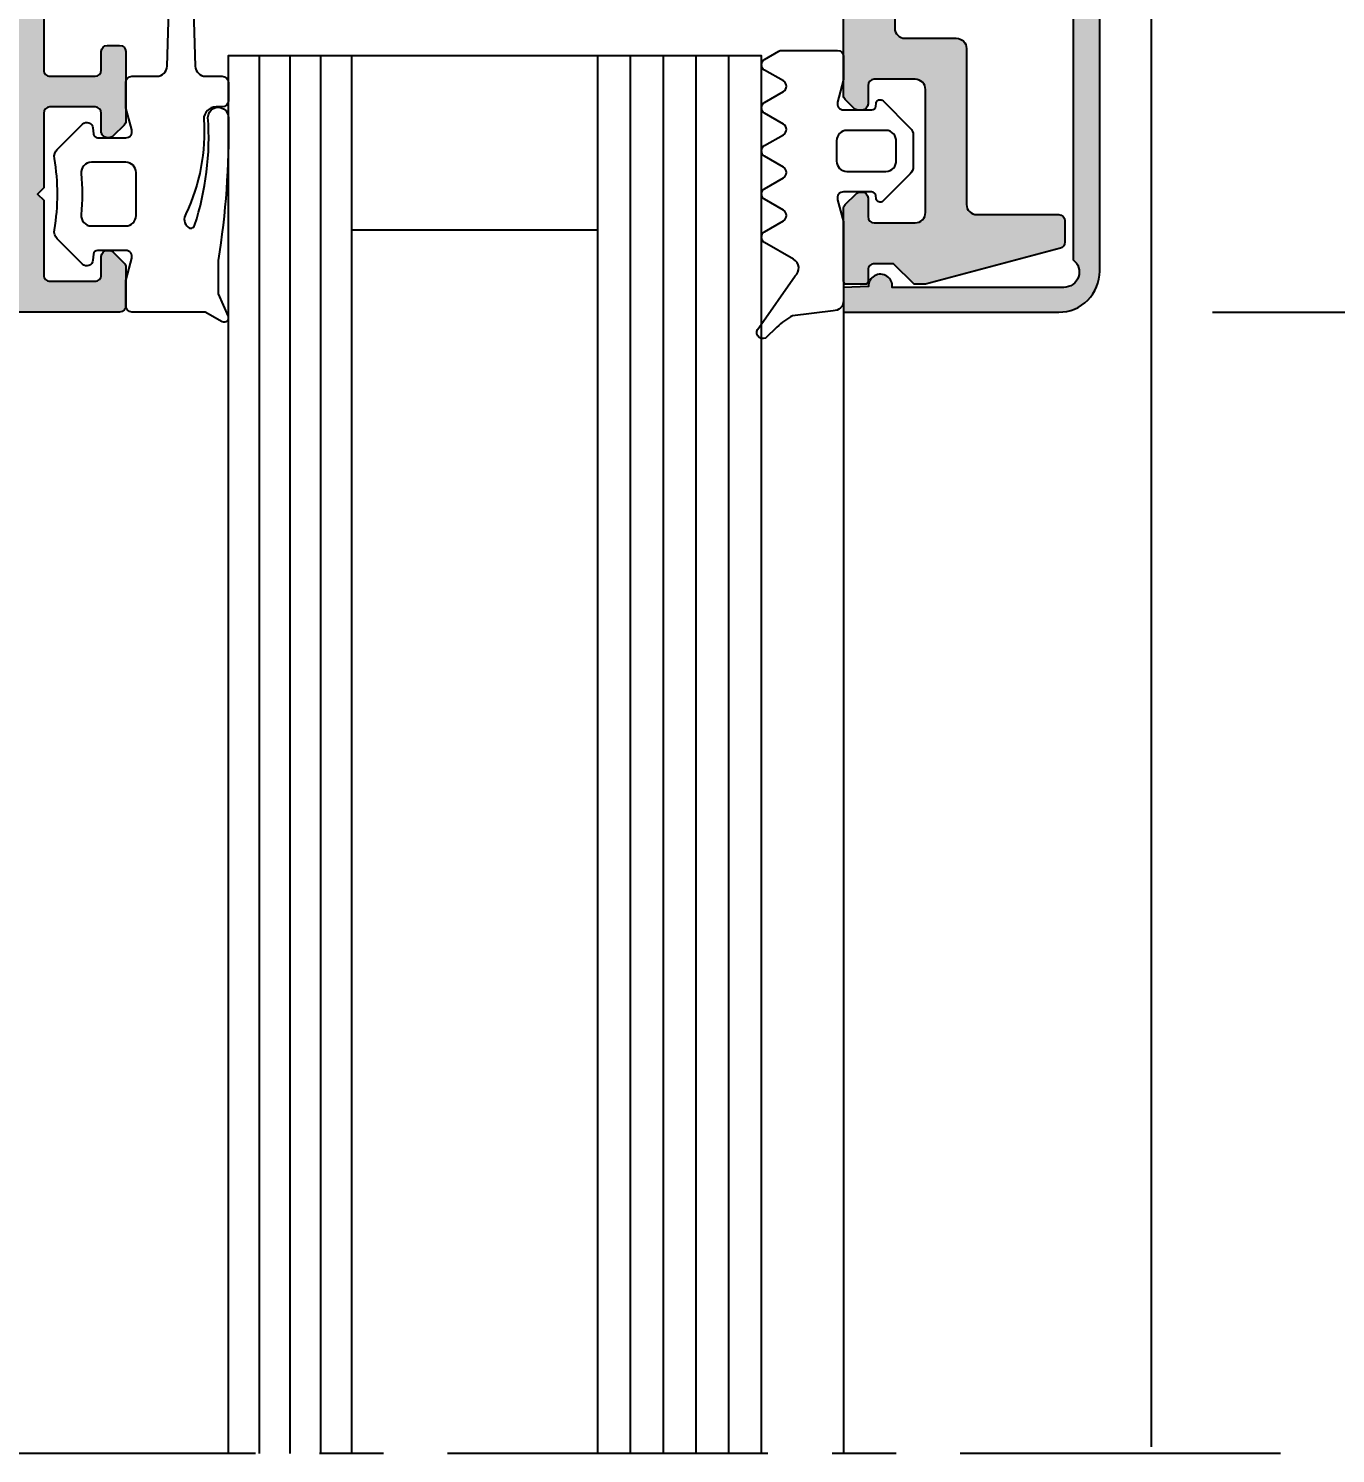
# Model space of a CAD drawing. Header units: millimetres. Extents: x -153 to 2280, y 0 to 724.
# Drawn here: x 819.49 to 851.36, y 556.87 to 591.62 of the extents above; entities that cross this region are included whole.
import ezdxf

# ---------------------------------------------------------------- set-up
doc = ezdxf.new("R2010")
doc.units = ezdxf.units.MM
doc.header["$LTSCALE"] = 0.025
doc.header["$MEASUREMENT"] = 0
doc.linetypes.add('CENTER', pattern=[2, 1.25, -0.25, 0.25, -0.25])
doc.layers.get('0').update_dxf_attribs({"lineweight": 5})
for name, color, linetype in [('ASSI', 1, 'CENTER'), ('FILL', 253, 'Continuous'), ('FINE', 7, 'Continuous'), ('GOMMA', 80, 'Continuous'), ('GROSSA', 8, 'Continuous'), ('QUOTE', 254, 'Continuous'), ('VETRO', 140, 'Continuous')]:
    doc.layers.add(name, color=color, linetype=linetype)
doc.styles.add('Aluk Text', font='GOTHIC.TTF')
doc.styles.get("Standard").update_dxf_attribs({"font": 'arial.ttf'})
doc.dimstyles.new('SCALA_1-2$0', dxfattribs={"dimtxt": 2, "dimasz": 1, "dimexe": 1.5, "dimexo": 1.5, "dimgap": 1, "dimtad": 3, "dimlfac": 2, "dimdsep": 46, "dimtxsty": 'Standard', "dimblk1": 'PUNTO', "dimblk2": 'PUNTO', "dimsah": 1, "dimcen": 0, "dimclrt": 2, "dimaunit": 1, "dimadec": 0, "dimazin": 0, "dimtfac": 0.7, "dimtmove": 0, "dimatfit": 3, "dimldrblk": 'PUNTO', "dimfxl": 1, "dimtolj": 2, "dimarcsym": 0})

# ---------------------------------------------------------------- blocks, each defined once
blk = doc.blocks.new('k0855')
at = {"layer": 'GROSSA'}
blk.add_lwpolyline([(11.64999999999986, 0.8000000000004093, -0.4142135623730784), (11.14999999999986, 0.3000000000004093), (0.2999999999997272, 0.3000000000000682), (0, 0), (-0.3000000000001819, 0.3000000000000682), (-11.15000000000009, 0.2999999999997272, -0.4142135623731075), (-11.65000000000009, 0.7999999999997272), (-11.65000000000009, 3.300000000000637, 0.414213562373095), (-12.15000000000009, 3.800000000000637), (-19.75, 3.800000000000523, -0.414213562373095), (-20.25, 4.300000000000523), (-20.25, 8.300000000000523, 0.4142135623730795), (-20.55000000000018, 8.600000000000477), (-21.59774739507475, 8.600000000000477, 0.3394542588633896), (-21.88752514296152, 8.377645713531251), (-23.65000000000009, 1.800000000000523), (-23.65000000000009, 1.24487273393197), (-22.65000000000009, 0.2448727339319703), (-22.65000000000009, -0.6999999999995907, -0.4142135623731159), (-22.95000000000027, -0.9999999999995453), (-23.5, -0.9999999999995453, 0.414213562373109), (-23.65000000000009, -1.149999999999523), (-23.65000000000009, -2.049999999999272, 0.4142135623730534), (-23.5, -2.19999999999925), (-19.97426406871182, -2.199999999999363, 0.1989123673796788), (-19.76213203435577, -2.112132034355341), (-19.237867965644, -1.587867965643682, 0.1989123673796275), (-19.15000000000009, -1.37573593128775), (-19.15000000000009, -1.299999999999613, 0.4142135623731283), (-19.45000000000027, -0.9999999999995453), (-20.35000000000014, -0.9999999999995453, -0.414213562373095), (-20.65000000000009, -0.699999999999477), (-20.65000000000009, 1.300000000000637, -0.414213562373095), (-20.15000000000009, 1.800000000000637), (-14.15000000000009, 1.800000000000637, -0.414213562373095), (-13.65000000000009, 1.300000000000637), (-13.65000000000009, -0.699999999999477, -0.414213562373095), (-13.95000000000005, -0.9999999999995453), (-14.85000000000014, -0.9999999999995453, 0.414213562373095), (-15.15000000000009, -1.2999999999995), (-15.15000000000009, -1.475735931287431, 0.1989123673796724), (-15.06213203435618, -1.687867965643477), (-14.63786796564318, -2.112132034356478, 0.1989123673796574), (-14.42573593128691, -2.200000000000387), (14.42573593128782, -2.199999999999363, 0.1989123673796421), (14.63786796564386, -2.112132034355341), (15.06213203435573, -1.687867965643477, 0.1989123673796492), (15.14999999999964, -1.475735931287431), (15.14999999999964, -1.2999999999995, 0.4142135623731088), (14.84999999999991, -0.9999999999995453), (13.94999999999982, -0.9999999999995453, -0.414213562373095), (13.64999999999986, -0.699999999999477), (13.64999999999986, 1.300000000000637, -0.414213562373095), (14.14999999999986, 1.800000000000637), (20.13763493782221, 1.800000000000637, -0.414213562373095), (20.63763493782221, 1.300000000000637), (20.63763493782221, -0.699999999999477, -0.414213562373095), (20.33763493782226, -0.9999999999995453), (19.43763493782217, -0.9999999999995453, 0.4142135623731283), (19.13763493782221, -1.299999999999613), (19.13763493782221, -1.37573593128775, 0.198912367379612), (19.22550290346635, -1.587867965643682), (19.74976697217789, -2.112132034355341, 0.1989123673796789), (19.96189900653394, -2.199999999999363), (23.48763493782212, -2.19999999999925, 0.4142135623730674), (23.63763493782221, -2.049999999999272), (23.63763493782221, -1.149999999999523, 0.4142135623731507), (23.48763493782235, -0.9999999999995453), (22.93763493782217, -0.9999999999995453, -0.414213562373095), (22.63763493782221, -0.6999999999995907), (22.63763493782221, 0.2448727339319703), (23.63763493782221, 1.24487273393197), (23.63763493782221, 1.800000000000523), (21.91487984844571, 8.229409522551805, 0.3394542588633856), (21.43191693530116, 8.600000000000477), (20.53763493782208, 8.600000000000477, 0.4142135623730811), (20.23763493782235, 8.300000000000523), (20.23763493782212, 4.300000000000523, -0.414213562373095), (19.73763493782212, 3.800000000000523), (12.14999999999986, 3.800000000000637, 0.414213562373095), (11.64999999999986, 3.300000000000637)], format="xyb", close=True, dxfattribs=at)
blk = doc.blocks.new('PUNTO')
blk.add_line((-1, 0), (1, 0))
at = {"const_width": 0.35}
blk.add_lwpolyline([(-0.1750000000000114, 0, 1), (0.1750000000000114, 0, 1)], format="xyb", close=True, dxfattribs=at)
blk = doc.blocks.new('*D40')
at = {"layer": 'Defpoints', "color": 0, "transparency": 16777216}
for p in [(846.8591488448358, 609.7096704180325), (846.8591488448358, 584.7013434942477), (854.402581365212, 584.7013434942477)]:
    blk.add_point(p, dxfattribs=at)
at = {"layer": 'QUOTE', "color": 0, "lineweight": -2, "transparency": 16777216}
for p, q in [((848.3591488448358, 609.7096704180325), (855.902581365212, 609.7096704180325)), ((854.402581365212, 608.7096704180325), (854.402581365212, 585.7013434942477)), ((848.3591488448358, 584.7013434942477), (855.902581365212, 584.7013434942477))]:
    blk.add_line(p, q, dxfattribs=at)
for p, rotation in [((854.402581365212, 609.7096704180325), 90), ((854.402581365212, 584.7013434942477), 270)]:
    blk.add_blockref('PUNTO', p, dxfattribs=dict(at, rotation=rotation))
at = {"layer": 'QUOTE', "color": 2, "transparency": 16777216, "insert": (852.3522754508679, 597.2055069561397), "char_height": 2, "attachment_point": 5, "rotation": 90, "style": 'Aluk Text'}
blk.add_mtext('\\A2;50', dxfattribs=at)

msp = doc.modelspace()

# ---------------------------------------------------------------- hatches: boundary and pattern name
at = {"layer": 'FILL'}
h = msp.add_hatch(color=256, dxfattribs=at)
edge = h.paths.add_edge_path()
edge.add_arc((828.7054765353897, 599.8008028133667), 0.1548696487026569, 1.8557980822254763, 88.2641758462405, ccw=False)
edge.add_line((828.8602649544525, 599.8058181312337), (828.8602649544525, 599.2179501655901))
edge.add_arc((828.7102649544523, 599.2179501655902), 0.150000000000162, 315.0000000000269, 359.99999999998914, ccw=False)
edge.add_line((828.8163309716305, 599.1118841484122), (828.5541989372746, 598.8497521140562))
edge.add_arc((828.4321399544525, 598.9718110968781), 0.1726174689163782, 185.3160638226742, 315.00000000000836, ccw=False)
edge.add_line((828.2602649544525, 598.9558181312342), (828.2602649544525, 599.2058181312342))
edge.add_arc((828.1102649544525, 599.2058181312342), 0.1499999999999915, 359.9999999999783, 449.9999999999947)
edge.add_line((828.1102649544525, 599.3558181312342), (827.6258203043991, 599.3558181312342))
edge.add_arc((827.6258203043991, 599.2058181312342), 0.1500000000000057, 90.00000000000813, 150.0000000000178)
edge.add_line((827.4959164938314, 599.2808181312341), (826.8896987111823, 598.2308181312342))
edge.add_line((826.8896987111823, 598.2308181312342), (826.7597949006147, 598.1558181312341))
edge.add_line((826.7597949006147, 598.1558181312342), (826.7123402726686, 598.1558181312342))
edge.add_line((826.7123402726686, 598.1558181312342), (826.5623402726686, 598.3058181312342))
edge.add_line((826.5623402726686, 598.3058181312342), (826.4123402726686, 598.1558181312341))
edge.add_line((826.4123402726686, 598.1558181312342), (825.9152649544526, 598.1558181312342))
edge.add_line((825.9152649544526, 598.1558181312342), (825.7652649544526, 598.3058181312342))
edge.add_line((825.7652649544526, 598.3058181312342), (825.6152649544525, 598.1558181312341))
edge.add_line((825.6152649544525, 598.1558181312342), (825.1202649544525, 598.1558181312342))
edge.add_line((825.1202649544525, 598.1558181312342), (824.9702649544524, 598.3058181312342))
edge.add_line((824.9702649544525, 598.3058181312342), (824.8202649544526, 598.1558181312341))
edge.add_line((824.8202649544526, 598.1558181312342), (824.3252649544526, 598.1558181312342))
edge.add_line((824.3252649544526, 598.1558181312342), (824.1752649544526, 598.3058181312342))
edge.add_line((824.1752649544526, 598.3058181312342), (824.0252649544525, 598.1558181312342))
edge.add_line((824.0252649544525, 598.1558181312342), (823.5302649544525, 598.1558181312342))
edge.add_line((823.5302649544526, 598.1558181312342), (823.3802649544526, 598.3058181312342))
edge.add_line((823.3802649544525, 598.3058181312342), (823.2302649544524, 598.1558181312341))
edge.add_line((823.2302649544525, 598.1558181312342), (822.7352649544525, 598.1558181312342))
edge.add_line((822.7352649544525, 598.1558181312342), (822.5852649544526, 598.3058181312342))
edge.add_line((822.5852649544526, 598.3058181312342), (822.4352649544526, 598.1558181312341))
edge.add_line((822.4352649544526, 598.1558181312342), (821.9402649544526, 598.1558181312342))
edge.add_line((821.9402649544526, 598.1558181312342), (821.7902649544526, 598.3058181312342))
edge.add_line((821.7902649544526, 598.3058181312342), (821.6402649544526, 598.1558181312342))
edge.add_line((821.6402649544525, 598.1558181312342), (821.1452649544525, 598.1558181312342))
edge.add_line((821.1452649544526, 598.1558181312342), (820.9952649544525, 598.3058181312342))
edge.add_line((820.9952649544525, 598.3058181312342), (820.8446427339873, 598.155195910769))
edge.add_arc((820.8105596161897, 597.2055070210016), 0.9503002926792825, 87.94461000808217, 272.0553899919109)
edge.add_line((820.8446427339871, 596.2558181312343), (821.2427649544525, 596.2558181312343))
edge.add_line((821.2427649544525, 596.2558181312342), (821.3927649544526, 596.1058181312342))
edge.add_line((821.3927649544526, 596.1058181312342), (821.5427649544525, 596.2558181312342))
edge.add_line((821.5427649544525, 596.2558181312342), (822.0377649544525, 596.2558181312342))
edge.add_line((822.0377649544525, 596.2558181312342), (822.1877649544525, 596.1058181312342))
edge.add_line((822.1877649544525, 596.1058181312342), (822.3377649544525, 596.2558181312342))
edge.add_line((822.3377649544525, 596.2558181312342), (822.8327649544525, 596.2558181312342))
edge.add_line((822.8327649544526, 596.2558181312342), (822.9827649544526, 596.1058181312342))
edge.add_line((822.9827649544525, 596.1058181312342), (823.1327649544526, 596.2558181312342))
edge.add_line((823.1327649544526, 596.2558181312342), (823.6277649544526, 596.2558181312342))
edge.add_line((823.6277649544526, 596.2558181312342), (823.7777649544526, 596.1058181312342))
edge.add_line((823.7777649544526, 596.1058181312342), (823.9277649544526, 596.2558181312342))
edge.add_line((823.9277649544526, 596.2558181312342), (824.4227649544525, 596.2558181312342))
edge.add_line((824.4227649544525, 596.2558181312342), (824.5727649544525, 596.1058181312342))
edge.add_line((824.5727649544525, 596.1058181312342), (824.7227649544526, 596.2558181312343))
edge.add_line((824.7227649544526, 596.2558181312342), (825.2177649544526, 596.2558181312342))
edge.add_line((825.2177649544526, 596.2558181312342), (825.3677649544525, 596.1058181312342))
edge.add_line((825.3677649544525, 596.1058181312342), (825.5177649544526, 596.2558181312342))
edge.add_line((825.5177649544526, 596.2558181312342), (826.0127649544526, 596.2558181312342))
edge.add_line((826.0127649544526, 596.2558181312342), (826.1627649544527, 596.1058181312342))
edge.add_line((826.1627649544527, 596.1058181312342), (826.3127649544526, 596.2558181312343))
edge.add_line((826.3127649544526, 596.2558181312342), (826.7597949006147, 596.2558181312342))
edge.add_arc((826.7597949006147, 596.1058181312342), 0.1500000000000057, 30.000000000030695, 90.00000000001359, ccw=False)
edge.add_line((826.8896987111823, 596.1808181312342), (827.4959164938314, 595.1308181312342))
edge.add_arc((827.625820304399, 595.2058181312341), 0.1499999999998699, 209.9999999999986, 270.0000000000434)
edge.add_line((827.6258203043991, 595.0558181312342), (828.1102649544525, 595.0558181312342))
edge.add_arc((828.1102649544525, 595.2058181312343), 0.1500000000000057, 270.0000000000109, 360.0000000000109)
edge.add_line((828.2602649544525, 595.2058181312343), (828.2602649544525, 595.4558181312343))
edge.add_arc((828.4326199435047, 595.4384950025692), 0.1732233616980202, 45.42337010285729, 174.2605660744402, ccw=False)
edge.add_line((828.5541989372746, 595.5618841484122), (828.8163309716305, 595.2997521140562))
edge.add_arc((828.7102649544523, 595.1936860968783), 0.1500000000001228, 2.1714186004828662e-11, 44.99999999997499, ccw=False)
edge.add_line((828.8602649544525, 595.1936860968783), (828.8602649544525, 594.6058181312342))
edge.add_arc((828.7099535331613, 594.6058181312459), 0.1503114212911996, 270.1165613831398, 359.99999999556894, ccw=False)
edge.add_line((828.7102593234871, 594.4555070210016), (826.5085714870233, 594.4555070210017))
edge.add_arc((826.5085714870233, 594.6055070210017), 0.1499999999999773, 180, 270.00000000000273, ccw=False)
edge.add_arc((826.2085714870234, 594.6055070210017), 0.1500000000000341, 2.171258662545267e-11, 90.0000000000217)
edge.add_line((826.2085714870234, 594.7555070210017), (824.8085714870234, 594.7555070210017))
edge.add_arc((824.8085714870233, 594.6055070210017), 0.1499999999999773, 90, 180)
edge.add_arc((824.5085714870233, 594.6055070210017), 0.1499999999999702, -90.00000000000267, 0, ccw=False)
edge.add_line((824.5085714870233, 594.4555070210017), (823.1085714870233, 594.4555070210017))
edge.add_arc((823.1085714870233, 594.6055070210017), 0.1499999999999773, 180, 269.99999999999727, ccw=False)
edge.add_arc((822.8085714870233, 594.6055070210017), 0.1499999999999773, 0, 90)
edge.add_line((822.8085714870233, 594.7555070210017), (821.4102593235103, 594.7555070210017))
edge.add_arc((821.4102593235104, 594.6055070210017), 0.1499999999999773, 90, 180)
edge.add_arc((821.1102593235105, 594.6055070210017), 0.1499999999999844, -89.99999999999733, 0, ccw=False)
edge.add_line((821.1102593235105, 594.4555070210017), (820.0102593235104, 594.4555070210017))
edge.add_arc((820.0102593235104, 594.3055070210017), 0.1499999999999773, 89.99999999999729, 180)
edge.add_line((819.8602593235103, 594.3055070210017), (819.8602593235103, 590.6055070210016))
edge.add_arc((820.0102593235104, 590.6055070210016), 0.1499999999999702, 180, 270.0000000000027)
edge.add_line((820.0102593235104, 590.4555070210016), (821.1102593235105, 590.4555070210016))
edge.add_arc((821.1102593235104, 590.6055070210016), 0.1500000000000057, 270.0000000000081, 359.9999999999891)
edge.add_line((821.2602593235104, 590.6055070210016), (821.2602593235104, 591.0555070210016))
edge.add_arc((821.4102593235104, 591.0555070210016), 0.1499999999999844, 90.00000000000279, 180, ccw=False)
edge.add_line((821.4102593235104, 591.2055070210016), (821.7102593235104, 591.2055070210017))
edge.add_arc((821.7102593235103, 591.0555070210017), 0.1500000000000057, -3.26281224261038e-11, 89.99999999998653, ccw=False)
edge.add_line((821.8602593235103, 591.0555070210016), (821.8602593235103, 589.3676390553576))
edge.add_arc((821.7102593235102, 589.3676390553577), 0.1500000000000838, 314.9999999999827, 359.9999999999783, ccw=False)
edge.add_line((821.8163253406883, 589.2615730381796), (821.5541933063324, 588.9994410038237))
edge.add_arc((821.4481272891544, 589.1055070210016), 0.149999999999947, 270.00000000003797, 315.00000000003456, ccw=False)
edge.add_line((821.4481272891544, 588.9555070210016), (821.4102593235103, 588.9555070210016))
edge.add_arc((821.4102593235104, 589.1055070210016), 0.1499999999999773, 180, 270.00000000000273, ccw=False)
edge.add_line((821.2602593235104, 589.1055070210016), (821.2602593235104, 589.5555070210016))
edge.add_arc((821.1102593235104, 589.5555070210016), 0.1500000000000412, 2.171258662545164e-11, 90.00000000001899)
edge.add_line((821.1102593235103, 589.7055070210016), (820.0102593235102, 589.7055070210017))
edge.add_arc((820.0102593235104, 589.5555070210017), 0.1500000000000341, 90.00000000001629, 180.0000000000217)
edge.add_line((819.8602593235103, 589.5555070210016), (819.8602593235103, 587.7297198241208))
edge.add_line((819.8602593235103, 587.7297198241208), (819.7102593235103, 587.5805070210016))
edge.add_line((819.7102593235104, 587.5805070210016), (819.8602593235104, 587.4312942178825))
edge.add_line((819.8602593235103, 587.4312942178825), (819.8602593235103, 585.6055070210016))
edge.add_arc((820.0102593235104, 585.6055070210016), 0.1499999999999631, 180, 270.0000000000054)
edge.add_line((820.0102593235104, 585.4555070210016), (821.1102593235104, 585.4555070210016))
edge.add_arc((821.1102593235104, 585.6055070210017), 0.1500000000000341, 269.9999999999729, 359.9999999999783)
edge.add_line((821.2602593235104, 585.6055070210016), (821.2602593235102, 586.0555070210016))
edge.add_arc((821.4102593235103, 586.0555070210016), 0.1500000000000412, 89.99999999998101, 179.9999999999783, ccw=False)
edge.add_line((821.4102593235104, 586.2055070210016), (821.4481272891545, 586.2055070210016))
edge.add_arc((821.4481272891544, 586.0555070210017), 0.1499999999999204, 44.9999999999597, 89.9999999999647, ccw=False)
edge.add_line((821.5541933063323, 586.1615730381795), (821.8163253406882, 585.8994410038237))
edge.add_arc((821.7102593235102, 585.7933749866456), 0.1500000000000977, 2.1714186004828662e-11, 45.00000000001529, ccw=False)
edge.add_line((821.8602593235103, 585.7933749866456), (821.8602593235103, 584.8555070210016))
edge.add_arc((821.7102593235104, 584.8555070210016), 0.1499999999999702, -90.00000000000267, 0, ccw=False)
edge.add_line((821.7102593235104, 584.7055070210016), (767.3602593235104, 584.7055070210016))
edge.add_arc((767.3602593235103, 585.2055070210016), 0.5, 180, 270, ccw=False)
edge.add_line((766.8602593235103, 585.2055070210016), (766.8602593235103, 609.2055070210016))
edge.add_arc((767.3602593235103, 609.2055070210016), 0.5, 90, 180, ccw=False)
edge.add_line((767.3602593235103, 609.7055070210016), (821.7102593235103, 609.7055070210016))
edge.add_arc((821.7102593235104, 609.5555070210016), 0.1499999999999773, 0, 90.00000000000279, ccw=False)
edge.add_line((821.8602593235103, 609.5555070210016), (821.8602593235103, 608.6176390553576))
edge.add_arc((821.7102593235104, 608.6176390553576), 0.149999999999892, -44.999999999984595, 1.0913936421275139e-11, ccw=False)
edge.add_line((821.8163253406883, 608.5115730381797), (821.5541933063323, 608.2494410038237))
edge.add_arc((821.4481272891544, 608.3555070210016), 0.1499999999999218, 270.00000000003524, 315.0000000000403, ccw=False)
edge.add_line((821.4481272891544, 608.2055070210016), (821.4102593235103, 608.2055070210016))
edge.add_arc((821.4102593235104, 608.3555070210016), 0.1499999999999773, 180, 270.0000000000054, ccw=False)
edge.add_line((821.2602593235104, 608.3555070210016), (821.2602593235104, 608.8055070210016))
edge.add_arc((821.1102593235104, 608.8055070210016), 0.150000000000027, 2.17125866254537e-11, 90.00000000002443)
edge.add_line((821.1102593235103, 608.9555070210016), (820.0102593235102, 608.9555070210016))
edge.add_arc((820.0102593235104, 608.8055070210016), 0.1499999999999773, 89.99999999999457, 180)
edge.add_line((819.8602593235103, 608.8055070210016), (819.8602593235103, 606.9797198241208))
edge.add_line((819.8602593235103, 606.9797198241208), (819.7102593235103, 606.8305070210016))
edge.add_line((819.7102593235104, 606.8305070210016), (819.8602593235104, 606.6812942178824))
edge.add_line((819.8602593235103, 606.6812942178824), (819.8602593235103, 604.8555070210016))
edge.add_arc((820.0102593235104, 604.8555070210016), 0.1499999999999631, 180, 270.0000000000054)
edge.add_line((820.0102593235104, 604.7055070210016), (821.1102593235104, 604.7055070210017))
edge.add_arc((821.1102593235104, 604.8555070210018), 0.1500000000000341, 269.999999999981, 359.9999999999783)
edge.add_line((821.2602593235104, 604.8555070210017), (821.2602593235104, 605.3055070210016))
edge.add_arc((821.4102593235104, 605.3055070210016), 0.1499999999999631, 89.9999999999946, 180, ccw=False)
edge.add_line((821.4102593235104, 605.4555070210016), (821.4481272891545, 605.4555070210016))
edge.add_arc((821.4481272891545, 605.3055070210017), 0.149999999999892, 45.000000000017224, 90.00000000001359, ccw=False)
edge.add_line((821.5541933063323, 605.4115730381797), (821.8163253406883, 605.1494410038238))
edge.add_arc((821.7102593235103, 605.0433749866459), 0.1499999999999922, -4.3428372009657323e-11, 44.99999999996351, ccw=False)
edge.add_line((821.8602593235103, 605.0433749866457), (821.8602593235103, 603.3555070210016))
edge.add_arc((821.7102593235104, 603.3555070210016), 0.1499999999999702, -90.00000000000267, 0, ccw=False)
edge.add_line((821.7102593235104, 603.2055070210016), (821.4102593235103, 603.2055070210017))
edge.add_arc((821.4102593235102, 603.3555070210017), 0.1499999999999204, 180.0000000000217, 270.00000000002166, ccw=False)
edge.add_line((821.2602593235104, 603.3555070210016), (821.2602593235104, 603.8055070210017))
edge.add_arc((821.1102593235103, 603.8055070210017), 0.1499999999999702, 0, 90.00000000000271)
edge.add_line((821.1102593235103, 603.9555070210017), (820.0102593235102, 603.9555070210017))
edge.add_arc((820.0102593235104, 603.8055070210017), 0.1499999999999773, 89.99999999999729, 180)
edge.add_line((819.8602593235103, 603.8055070210017), (819.8602593235103, 600.1055070210016))
edge.add_arc((820.0102593235104, 600.1055070210016), 0.1499999999999844, 180, 269.9999999999972)
edge.add_line((820.0102593235104, 599.9555070210016), (821.1102593235105, 599.9555070210015))
edge.add_arc((821.1102593235105, 599.8055070210015), 0.1499999999999773, 0, 90.00000000000279, ccw=False)
edge.add_arc((821.4102593235104, 599.8055070210015), 0.1499999999999773, 180, 270)
edge.add_line((821.4102593235104, 599.6555070210015), (822.8085714870234, 599.6555070210015))
edge.add_arc((822.8085714870233, 599.8055070210015), 0.1499999999999773, 270.0000000000027, 360)
edge.add_arc((823.1085714870233, 599.8055070210015), 0.1499999999999773, 90, 180, ccw=False)
edge.add_line((823.1085714870233, 599.9555070210015), (824.5085714870233, 599.9555070210015))
edge.add_arc((824.5085714870233, 599.8055070210015), 0.1499999999999773, 0, 90.00000000000279, ccw=False)
edge.add_arc((824.8085714870233, 599.8055070210015), 0.1499999999999773, 180, 270)
edge.add_line((824.8085714870233, 599.6555070210015), (826.2085714870233, 599.6555070210015))
edge.add_arc((826.2085714870234, 599.8055070210016), 0.1500000000000341, 269.999999999981, 359.9999999999783)
edge.add_arc((826.5085714870233, 599.8055070210015), 0.1499999999999702, 89.99999999999733, 180, ccw=False)
edge.add_line((826.5085714870233, 599.9555070210015), (828.7101677248238, 599.9555070210015))
edge.add_line((828.7101677248239, 599.9555070210015), (828.7101677248257, 599.9556013948554))
edge = h.paths.add_edge_path(flags=16)
edge.add_line((768.0102593235102, 585.7055070210016), (769.4602593235102, 585.7055070210017))
edge.add_arc((769.4602593235103, 585.8555070210017), 0.1499999999999773, 270.0000000000054, 360)
edge.add_line((769.6102593235103, 585.8555070210017), (769.6102593235103, 587.0555070210016))
edge.add_arc((769.7602593235102, 587.0555070210016), 0.1500000000000199, 89.9999999999946, 180, ccw=False)
edge.add_line((769.7602593235102, 587.2055070210017), (770.2102593235102, 587.2055070210017))
edge.add_arc((770.2102593235103, 587.0555070210016), 0.1500000000000341, 0, 90.0000000000054, ccw=False)
edge.add_line((770.3602593235103, 587.0555070210016), (770.3602593235103, 585.8555070210016))
edge.add_arc((770.5102593235104, 585.8555070210017), 0.1500000000000341, 180, 270)
edge.add_line((770.5102593235104, 585.7055070210016), (773.3602593235103, 585.7055070210017))
edge.add_line((773.3602593235103, 585.7055070210017), (773.3602593235103, 585.6055070210017))
edge.add_line((773.3602593235103, 585.6055070210017), (793.1102593235103, 585.6055070210017))
edge.add_line((793.1102593235104, 585.6055070210017), (793.1102593235103, 585.7055070210017))
edge.add_line((793.1102593235103, 585.7055070210016), (796.1102593235103, 585.7055070210015))
edge.add_line((796.1102593235103, 585.7055070210016), (796.1102593235103, 585.6055070210017))
edge.add_line((796.1102593235103, 585.6055070210017), (815.8602593235103, 585.6055070210016))
edge.add_line((815.8602593235103, 585.6055070210016), (815.8602593235103, 585.7055070210016))
edge.add_line((815.8602593235104, 585.7055070210016), (818.7102593235104, 585.7055070210016))
edge.add_arc((818.7102593235103, 585.8555070210016), 0.1499999999999773, 270, 360)
edge.add_line((818.8602593235103, 585.8555070210016), (818.8602593235103, 608.5555070210016))
edge.add_arc((818.7102593235104, 608.5555070210016), 0.1500000000000057, 1.085629331272839e-11, 90.00000000001086)
edge.add_line((818.7102593235103, 608.7055070210016), (815.8602593235103, 608.7055070210016))
edge.add_line((815.8602593235104, 608.7055070210016), (815.8602593235103, 608.8055070210016))
edge.add_line((815.8602593235103, 608.8055070210016), (796.1102593235103, 608.8055070210016))
edge.add_line((796.1102593235103, 608.8055070210016), (796.1102593235103, 608.7055070210017))
edge.add_line((796.1102593235103, 608.7055070210017), (793.1102593235103, 608.7055070210017))
edge.add_line((793.1102593235103, 608.7055070210016), (793.1102593235103, 608.8055070210016))
edge.add_line((793.1102593235104, 608.8055070210016), (773.3602593235103, 608.8055070210016))
edge.add_line((773.3602593235103, 608.8055070210016), (773.3602593235103, 608.7055070210016))
edge.add_line((773.3602593235103, 608.7055070210016), (770.5102593235104, 608.7055070210016))
edge.add_arc((770.5102593235104, 608.5555070210016), 0.1500000000000057, 89.99999999998914, 179.9999999999891)
edge.add_line((770.3602593235103, 608.5555070210016), (770.3602593235103, 607.3555070210016))
edge.add_arc((770.2102593235103, 607.3555070210016), 0.1499999999999915, -89.99999999999471, 1.0913936421275139e-11, ccw=False)
edge.add_line((770.2102593235103, 607.2055070210016), (769.7602593235104, 607.2055070210017))
edge.add_arc((769.7602593235104, 607.3555070210016), 0.1499999999999773, 180, 270.0000000000054, ccw=False)
edge.add_line((769.6102593235104, 607.3555070210016), (769.6102593235104, 608.5555070210016))
edge.add_arc((769.4602593235103, 608.5555070210016), 0.149999999999995, 1.085629331272916e-11, 90.00000000000408)
edge.add_line((769.4602593235103, 608.7055070210016), (768.0102593235104, 608.7055070210017))
edge.add_arc((768.0102593235104, 608.5555070210016), 0.1500000000000057, 90.00000000000676, 180.0000000000109)
edge.add_line((767.8602593235104, 608.5555070210016), (767.8602593235103, 585.8555070210017))
edge.add_arc((768.0102593235104, 585.8555070210016), 0.1500000000000092, 179.9999999999891, 269.9999999999878)
h = msp.add_hatch(color=256, dxfattribs=at)
edge = h.paths.add_edge_path()
edge.add_line((840.5483614328971, 609.1113047103895), (844.7327023430577, 609.1054607782714))
edge.add_arc((844.7327023430562, 608.7304607782722), 0.3749999999991758, -53.13010235391192, 89.99999999977848, ccw=False)
edge.add_line((844.957702343057, 608.4304607782739), (844.9577023430596, 585.980460778271))
edge.add_arc((844.7327023430577, 585.6804607782726), 0.3749999999998579, -89.99999999999562, 53.130102353760776, ccw=False)
edge.add_line((844.7327023430577, 585.3054607782728), (840.5483583233419, 585.3029028921937))
edge.add_arc((840.2585619191758, 585.334715712986), 0.2915373242560468, 353.735357096996, 542.069338453999)
edge.add_line((839.9672147179599, 585.3241886156621), (839.3591488448347, 585.3022176868218))
edge.add_line((839.3591488448347, 585.3022176868218), (839.3591488448347, 584.7026139720767))
edge.add_line((839.3591488448347, 584.7026139720767), (844.6074714914012, 584.7013435208937))
edge.add_arc((844.6077023430577, 585.7013434942475), 1.00000000000001, 269.9867731742709, 359.9999999999984)
edge.add_line((845.6077023430577, 585.7013434942475), (845.6077023430577, 608.7096705477552))
edge.add_arc((844.6077023430577, 608.7096705477552), 1.000000000000057, 1.628443996909228e-12, 89.97081591415527)
edge.add_line((844.6082117014228, 609.7096704180323), (839.3591527873763, 609.7124739568461))
edge.add_line((839.3591527873763, 609.7124739568461), (839.3591527873763, 609.1128701802959))
edge.add_line((839.3591527873763, 609.1128701802959), (839.9672022308177, 609.0904491610479))
edge.add_arc((840.2585415599549, 609.0797064085025), 0.2915373242560025, 177.888250634431, 366.2222319914239)
h = msp.add_hatch(color=256, dxfattribs=at)
edge = h.paths.add_edge_path()
edge.add_arc((840.8591488448349, 602.7805070210012), 0.2500000000000284, 90, 179.9999999999935)
edge.add_line((840.6091488448349, 602.7805070210012), (840.6091488448346, 597.3555070210011))
edge.add_line((840.6091488448347, 597.3555070210011), (840.4591488448348, 597.2055070210013))
edge.add_line((840.4591488448347, 597.2055070210013), (840.6091488448346, 597.0555070210012))
edge.add_line((840.6091488448347, 597.0555070210012), (840.6091488448346, 591.6305070210012))
edge.add_arc((840.8591488448345, 591.6305070210012), 0.25, 180, 270)
edge.add_line((840.8591488448345, 591.3805070210012), (842.109148844835, 591.3805070210012))
edge.add_arc((842.109148844835, 591.1305070210012), 0.25, 0, 90, ccw=False)
edge.add_line((842.359148844835, 591.1305070210012), (842.3591488448349, 587.3305070210013))
edge.add_arc((842.609148844835, 587.3305070210013), 0.25, 180, 270)
edge.add_line((842.609148844835, 587.0805070210013), (844.609148844835, 587.0805070210013))
edge.add_arc((844.6091488448349, 586.9305070210013), 0.1500000000000341, -2.1714186004828662e-11, 89.99999999997829, ccw=False)
edge.add_line((844.759148844835, 586.9305070210012), (844.759148844835, 586.4066333234639))
edge.add_arc((844.6091488448349, 586.4066333234639), 0.1500000000000057, -74.99999999999449, 1.0913936421275139e-11, ccw=False)
edge.add_line((844.6479717016003, 586.2617444495205), (841.359148844835, 585.3805070210012))
edge.add_line((841.359148844835, 585.3805070210012), (841.0815852118008, 585.3805070210012))
edge.add_line((841.0815852118006, 585.3805070210012), (840.5815852118006, 585.8805070210012))
edge.add_line((840.5815852118006, 585.8805070210012), (840.1091488448349, 585.8805070210012))
edge.add_arc((840.109148844835, 585.7305070210012), 0.1500000000000341, 90.0000000000217, 180.0000000000217)
edge.add_line((839.9591488448349, 585.7305070210011), (839.9591488448349, 585.4555070210013))
edge.add_arc((839.884148844835, 585.4555070210013), 0.07500000000001705, -89.99999999997829, 2.1714186004828662e-11, ccw=False)
edge.add_line((839.884148844835, 585.3805070210012), (839.4341488448351, 585.3805070210012))
edge.add_arc((839.4341488448351, 585.4555070210013), 0.07500000000001705, 179.9999999999783, 269.9999999999783, ccw=False)
edge.add_line((839.3591488448351, 585.4555070210013), (839.3591488448351, 587.2183749866454))
edge.add_arc((839.5091488448351, 587.2183749866454), 0.1500000000000341, 135.0000000000077, 180.0000000000109, ccw=False)
edge.add_line((839.403082827657, 587.3244410038234), (839.6652148620128, 587.5865730381793))
edge.add_arc((839.7712808791907, 587.4805070210014), 0.149999999999957, 89.99999999997829, 134.999999999977, ccw=False)
edge.add_line((839.7712808791908, 587.6305070210012), (839.8091488448349, 587.6305070210012))
edge.add_arc((839.8091488448349, 587.4805070210011), 0.1500000000000625, -1.0913936421275139e-11, 89.99999999998909, ccw=False)
edge.add_line((839.9591488448349, 587.4805070210011), (839.9591488448349, 587.0305070210012))
edge.add_arc((840.1091488448349, 587.0305070210013), 0.1500000000000057, 180.0000000000109, 270.0000000000109)
edge.add_line((840.109148844835, 586.8805070210012), (841.1091488448351, 586.8805070210012))
edge.add_arc((841.109148844835, 587.1305070210012), 0.25, 270, 360)
edge.add_line((841.359148844835, 587.1305070210012), (841.359148844835, 590.1305070210012))
edge.add_arc((841.109148844835, 590.1305070210012), 0.25, 0, 90)
edge.add_line((841.109148844835, 590.3805070210012), (840.1091488448349, 590.3805070210012))
edge.add_arc((840.1091488448349, 590.2305070210012), 0.1500000000000057, 89.99999999998914, 179.9999999999891)
edge.add_line((839.9591488448349, 590.2305070210012), (839.9591488448349, 589.7805070210012))
edge.add_arc((839.8091488448349, 589.7805070210012), 0.1499999999999773, -90, 0, ccw=False)
edge.add_line((839.8091488448349, 589.6305070210012), (839.721280879191, 589.6305070210012))
edge.add_arc((839.7212808791909, 589.7805070210013), 0.1500000000000057, 225.0000000000384, 270.0000000000434, ccw=False)
edge.add_line((839.615214862013, 589.6744410038232), (839.4030828276565, 589.8865730381797))
edge.add_arc((839.5091488448346, 589.9926390553577), 0.150000000000158, 179.9999999999457, 224.9999999999463, ccw=False)
edge.add_line((839.3591488448345, 589.9926390553578), (839.3591488448351, 604.4183749866452))
edge.add_arc((839.5091488448351, 604.4183749866452), 0.1500000000000625, 135.0000000000153, 180.0000000000109, ccw=False)
edge.add_line((839.403082827657, 604.5244410038232), (839.615214862013, 604.7365730381791))
edge.add_arc((839.7212808791909, 604.6305070210011), 0.1500000000000173, 89.99999999996737, 134.9999999999693, ccw=False)
edge.add_line((839.721280879191, 604.7805070210011), (839.8091488448349, 604.7805070210011))
edge.add_arc((839.809148844835, 604.6305070210012), 0.1499999999999204, 2.1714186004828662e-11, 90.00000000002171, ccw=False)
edge.add_line((839.9591488448349, 604.6305070210012), (839.9591488448349, 604.1805070210012))
edge.add_arc((840.1091488448349, 604.1805070210012), 0.1500000000000057, 180.0000000000109, 270.0000000000109)
edge.add_line((840.109148844835, 604.0305070210012), (841.1091488448351, 604.0305070210012))
edge.add_arc((841.109148844835, 604.2805070210012), 0.25, 270, 360)
edge.add_line((841.359148844835, 604.2805070210012), (841.359148844835, 607.2743244899124))
edge.add_arc((841.109148844835, 607.2743244899124), 0.25, 0, 90)
edge.add_line((841.109148844835, 607.5243244899124), (840.1091488448349, 607.5243244899124))
edge.add_arc((840.1091488448349, 607.3743244899124), 0.1500000000000057, 89.99999999998914, 179.9999999999891)
edge.add_line((839.9591488448349, 607.3743244899124), (839.9591488448349, 606.9243244899124))
edge.add_arc((839.8091488448349, 606.9243244899124), 0.1500000000000057, 269.99999999998914, 359.99999999998914, ccw=False)
edge.add_line((839.8091488448349, 606.7743244899124), (839.7712808791908, 606.7743244899124))
edge.add_arc((839.771280879191, 606.9243244899125), 0.1500000000000341, 224.999999999977, 269.99999999996743, ccw=False)
edge.add_line((839.6652148620128, 606.8182584727344), (839.403082827657, 607.0803905070902))
edge.add_arc((839.5091488448351, 607.1864565242682), 0.1500000000000374, 179.9999999999891, 224.9999999999923, ccw=False)
edge.add_line((839.359148844835, 607.1864565242682), (839.3591488448351, 608.9493244899123))
edge.add_arc((839.4341488448351, 608.9493244899124), 0.07500000000001705, 90.00000000002171, 180.0000000000217, ccw=False)
edge.add_line((839.434148844835, 609.0243244899124), (839.884148844835, 609.0243244899124))
edge.add_arc((839.884148844835, 608.9493244899124), 0.07499999999996021, 2.1714186004828662e-11, 90.00000000002171, ccw=False)
edge.add_line((839.9591488448349, 608.9493244899124), (839.9591488448349, 608.6743244899124))
edge.add_arc((840.1091488448349, 608.6743244899124), 0.1499999999999773, 180, 270)
edge.add_line((840.1091488448349, 608.5243244899124), (840.5815852118006, 608.5243244899124))
edge.add_line((840.5815852118006, 608.5243244899124), (841.0815852118006, 609.0243244899124))
edge.add_line((841.0815852118006, 609.0243244899124), (841.3591488448349, 609.0243244899124))
edge.add_line((841.359148844835, 609.0243244899124), (844.5738536061106, 608.1629469452241))
edge.add_arc((844.509148844835, 607.9214654886518), 0.2499999999999802, -6.480149750132114e-12, 74.99999999999761, ccw=False)
edge.add_line((844.759148844835, 607.9214654886518), (844.759148844835, 607.4743244899123))
edge.add_arc((844.609148844835, 607.4743244899124), 0.1499999999999204, 269.9999999999783, 359.9999999999783, ccw=False)
edge.add_line((844.609148844835, 607.3243244899124), (842.609148844835, 607.3243244899123))
edge.add_arc((842.609148844835, 607.0743244899123), 0.25, 90, 180)
edge.add_line((842.359148844835, 607.0743244899123), (842.3591488448351, 603.2805070210012))
edge.add_arc((842.109148844835, 603.2805070210012), 0.25, -90, 0, ccw=False)
edge.add_line((842.109148844835, 603.0305070210012), (840.8591488448349, 603.0305070210012))

# ---------------------------------------------------------------- linework, layer by layer
at = {"layer": 'ASSI', "ltscale": 250}
msp.add_line((850.0183437787427, 556.8696311339677), (764.3591488435632, 556.8696311339677), dxfattribs=at)
at = {"layer": 'FINE'}
for p, q in [((846.8591488448353, 609.7096704180323), (846.8591488448352, 557.0355646301698)), ((839.3591488448347, 584.7026139720767), (839.3591488448349, 556.8696311339677))]:
    msp.add_line(p, q, dxfattribs=at)
at = {"layer": 'GOMMA'}
msp.add_lwpolyline([(823.4601413430944, 593.7131866231105), (823.552812112055, 590.6978274188924, 0.4052432957209562), (823.8026941316391, 590.4555070210014), (824.2102593235102, 590.4555070210014, -0.4142135623730672), (824.3602593235103, 590.3055070210014), (824.3602593235103, 589.8555070210015, -0.4142135623730916), (824.2102593235103, 589.7055070210014), (824.0602593235102, 589.7055070210015, 0.414213562373095), (823.7602593235102, 589.4055070210014, -0.1286776343090358), (823.3268429479268, 587.1026779779182, 0.3865361286483825), (823.3815149368539, 586.770860993778, 0.522670335346423), (823.5387049946595, 586.8183566162097, 0.0977940455191428), (823.8628814226047, 589.4516659573883, -1.011468768470314), (824.3626730195, 589.4384050172268, -0.04380891343036498), (824.1102593235103, 585.9592648413845), (824.1102593235101, 585.1519171825153), (824.3519823420415, 584.5953427822155, -0.7195149494985378), (824.2110674464084, 584.4684429111329), (823.791490538116, 584.7055070210015), (822.0102593235101, 584.7055070210015, -0.414213562373095), (821.8602593235101, 584.8555070210015), (821.8602593235101, 585.4562036505897, -0.06554346281524528), (821.8653704495669, 585.4950265073551), (822.0051481974537, 586.016684164236, 0.4931454260313073), (821.8602593235103, 586.2055070210014), (821.1714654003632, 586.2055070210015, 0.3888787318529617), (821.071845930554, 586.1142225952763), (821.0589526724247, 585.9668519805053, -0.6370702608074451), (820.803457450533, 585.8738593247396), (820.1882003574111, 586.4891164178614, -0.2448502030393978), (820.1188000179841, 586.7094461563886, 0.08777722502794418), (820.1188000179841, 588.4515678856143, -0.2448502030393947), (820.1882003574111, 588.6718976241415), (820.803457450533, 589.2871547172633, -0.6370702608069253), (821.0589526724247, 589.1941620614979), (821.071845930554, 589.046791446727, 0.3888787318529617), (821.1714654003632, 588.9555070210017), (821.8602593235103, 588.9555070210015, 0.4931454260313065), (822.0051481974535, 589.1443298777668), (821.8602593235103, 589.6850625167749), (821.8602593235103, 590.3055070210014, -0.4142135623730882), (822.0102593235102, 590.4555070210015), (822.6178245153814, 590.4555070210014, 0.4052432957209554), (822.8677065349655, 590.6978274188923), (822.9603773039261, 593.7131866231105, -0.9697392325154702)], format="xyb", dxfattribs=at)
for points in [[(839.3591488448352, 590.9335982865464), (839.3591488448352, 590.4079016569581, -0.04008518434644911), (839.3540377187786, 590.3440788001928), (839.2142599708918, 589.8224211433118, 0.4931454260312356), (839.3591488448352, 589.6335982865464), (840.0479427679822, 589.6335982865468, 0.3888787318528493), (840.1475622377914, 589.724882712272), (840.153461698858, 589.7923138608215, -0.6370702608073786), (840.3237918467859, 589.8543089646654), (840.9859255401318, 589.1921752713195, -0.1989123673796624), (841.0591488448351, 589.0153985760228), (841.0591488448351, 588.2517979970701, -0.1989123673796531), (840.9859255401318, 588.0750213017734), (840.3237918467859, 587.4128876084275, -0.637070260807382), (840.153461698858, 587.4748827122713), (840.1475622377914, 587.5423138608209, 0.3888787318528493), (840.0479427679822, 587.6335982865461), (839.3591488448352, 587.6335982865464, 0.4931454260312984), (839.2142599708918, 587.444775429781), (839.3591488448352, 586.904042790773), (839.3591488448352, 584.9835982865465, -0.414213562373095), (839.1091488448352, 584.7335982865465), (838.1188505643989, 584.6154473858554, 0.07546705698885331), (837.7376069426979, 584.3386230814583), (837.4587298635468, 584.0708757695595, -0.8769764629927514), (837.2989189828327, 584.3217286040829), (838.1786708133824, 585.5847497321472, 0.5220051325606435), (838.1438417936484, 585.9934920961085), (837.4341488436557, 586.403233509819, -0.5773502698239583), (837.4341488428274, 586.663041131097), (837.8936751245377, 586.9283487526709, 0.5773502700173055), (837.8936751237846, 587.1881563739925), (837.4341488442853, 587.4534639906725, -0.5773502704903818), (837.434148843348, 587.7132716121005), (837.8936751242768, 587.9785792361921, 0.5773502691896144), (837.8936751242768, 588.2383868573274), (837.4341488440898, 588.5036944755525, -0.5773502699886969), (837.434148843348, 588.7635020968676), (837.8936751242768, 589.0288097207335, 0.5773502691896144), (837.8936751242768, 589.2886173418688), (837.4341488440898, 589.5539249600938, -0.5773502699886969), (837.4341488433479, 589.8137325814089), (837.8936751242768, 590.0790402052749, 0.5773502691896142), (837.8936751242768, 590.3388478264102), (837.4341488440898, 590.6041554469077, -0.5773502699886992), (837.4341488433479, 590.8639630682228), (837.7797605803952, 591.0635020969899, -0.1316524980088336), (837.8547605806104, 591.0835982865465), (839.2091488448352, 591.0835982865464, -0.4142135623731505)], [(840.3934105114974, 589.1335982865464), (839.4426086555791, 589.1335982865462, 0.4142135623730284), (839.1926086555792, 588.8835982865462), (839.1926086555791, 588.3835982865464, 0.414213562373095), (839.4426086555791, 588.1335982865464), (840.3934105114974, 588.1335982865464, 0.4410091218320472), (840.6423849037451, 588.4062202229106), (840.6423849037452, 588.8609763501822, 0.4410091218321642)], [(821.8602593235103, 586.8055070210016, 0.4142135623730276), (822.1102593235103, 587.0555070210016), (822.1102593235103, 588.1055070210015, 0.4142135623730981), (821.8602593235103, 588.3555070210015), (821.021457467592, 588.3555070210014, 0.4410091218320271), (820.7724830753442, 588.0828850846373, -0.04533686841581869), (820.7724830753442, 587.0781289573656, 0.4410091218321683), (821.021457467592, 586.8055070210015)]]:
    msp.add_lwpolyline(points, format="xyb", close=True, dxfattribs=at)
at = {"layer": 'GROSSA'}
msp.add_lwpolyline([(840.5483614328971, 609.1113047103895), (844.7327023430577, 609.1054607782714, -0.7207592200530415), (844.957702343057, 608.4304607782739), (844.9577023430596, 585.980460778271, -0.7207592200534798), (844.7327023430577, 585.3054607782728), (840.5483583233419, 585.3029028921936, 1.075506706590505), (839.9672147179599, 585.3241886156621), (839.3591488448347, 585.3022176868218), (839.3591488448347, 584.7026139720767), (844.6074714914012, 584.7013435208937, 0.4142811788749139), (845.6077023430577, 585.7013434942475), (845.6077023430577, 608.7096705477552, 0.4140643826233402), (844.6082117014228, 609.7096704180323), (839.3591527873763, 609.7124739568461), (839.3591527873763, 609.1128701802959), (839.9672022308177, 609.0904491610479, 1.07550670659048)], format="xyb", close=True, dxfattribs=at)
msp.add_lwpolyline([(819.8602593235103, 594.3055070210017), (819.8602593235103, 590.6055070210016, 0.4142135623731226), (820.0102593235104, 590.4555070210016), (821.1102593235105, 590.4555070210016, 0.4142135623730118), (821.2602593235104, 590.6055070210016), (821.2602593235104, 591.0555070210016, -0.4142135623730672), (821.4102593235104, 591.2055070210016), (821.7102593235104, 591.2055070210017, -0.4142135623731784), (821.8602593235103, 591.0555070210016), (821.8602593235103, 589.3676390553576, -0.1989123673796436), (821.8163253406883, 589.2615730381796), (821.5541933063323, 588.9994410038237, -0.1989123673796406), (821.4481272891544, 588.9555070210016), (821.4102593235104, 588.9555070210016, -0.4142135623731228), (821.2602593235104, 589.1055070210016), (821.2602593235104, 589.5555070210016, 0.4142135623730673), (821.1102593235103, 589.7055070210016), (820.0102593235104, 589.7055070210017, 0.4142135623731504), (819.8602593235103, 589.5555070210016), (819.8602593235103, 587.7297198241208), (819.7102593235104, 587.5805070210016), (819.8602593235103, 587.4312942178825), (819.8602593235103, 585.6055070210016, 0.4142135623731504), (820.0102593235104, 585.4555070210016), (821.1102593235103, 585.4555070210016, 0.4142135623731504), (821.2602593235104, 585.6055070210016), (821.2602593235104, 586.0555070210016, -0.4142135623730673), (821.4102593235104, 586.2055070210016), (821.4481272891544, 586.2055070210016, -0.1989123673796712), (821.5541933063323, 586.1615730381795), (821.8163253406883, 585.8994410038237, -0.1989123673796375), (821.8602593235103, 585.7933749866456), (821.8602593235103, 584.8555070210016, -0.4142135623731228), (821.7102593235104, 584.7055070210016), (767.3602593235103, 584.7055070210016, -0.414213562373095)], format="xyb", dxfattribs=at)
at = {"layer": 'VETRO'}
for p, q in [((825.1091488435632, 590.9555070210015), (825.1091488435632, 556.8696311339677)), ((825.8591488435632, 590.9555070210015), (825.8591488435632, 556.8696311339677)), ((826.6091488435632, 590.9555070210015), (826.6091488435632, 556.8696311339677)), ((827.3591488435632, 590.9555070210015), (827.3591488435632, 556.8696311339677)), ((833.3591488435632, 590.9555070210015), (833.3591488435632, 556.8696311339677)), ((834.1591488435632, 590.9555070210015), (834.1591488435631, 556.8696311339677)), ((834.9591488435632, 590.9555070210015), (834.9591488435632, 556.8696311339677)), ((835.7591488435633, 590.9555070210015), (835.7591488435631, 556.8696311339677)), ((836.5591488435632, 590.9555070210015), (836.5591488435632, 556.8696311339677)), ((827.3591488435632, 586.7055070210015), (833.3591488435632, 586.7055070210015))]:
    msp.add_line(p, q, dxfattribs=at)
msp.add_lwpolyline([(837.3591488435632, 556.8696311339677), (837.3591488435632, 590.9555070210015), (824.3591488435632, 590.9555070210015), (824.3591488435632, 556.8696311339677)], dxfattribs=at)

# ---------------------------------------------------------------- block references
at = {"layer": 'QUOTE', "xscale": -0.5, "yscale": 0.5, "zscale": 0.5, "rotation": 270}
msp.add_blockref('k0855', (840.4591488448347, 597.2055070210013), dxfattribs=at)

# ---------------------------------------------------------------- dimensions: what is measured, and where the dimension line sits
at = {"layer": 'QUOTE'}
dim = msp.add_linear_dim(base=(854.402581365212, 584.7013434942477), p1=(846.8591488448353, 609.7096704180323), p2=(846.8591488448353, 584.7013434942475), angle=90, dimstyle='SCALA_1-2$0', override={"dimdec": 1, "dimtxsty": 'Aluk Text'}, dxfattribs=at)
dim.commit()
dim.dimension.update_dxf_attribs({"geometry": '*D40', "text_midpoint": (852.3522754508679, 597.2055069561397)})

doc.saveas('drawing.dxf')
